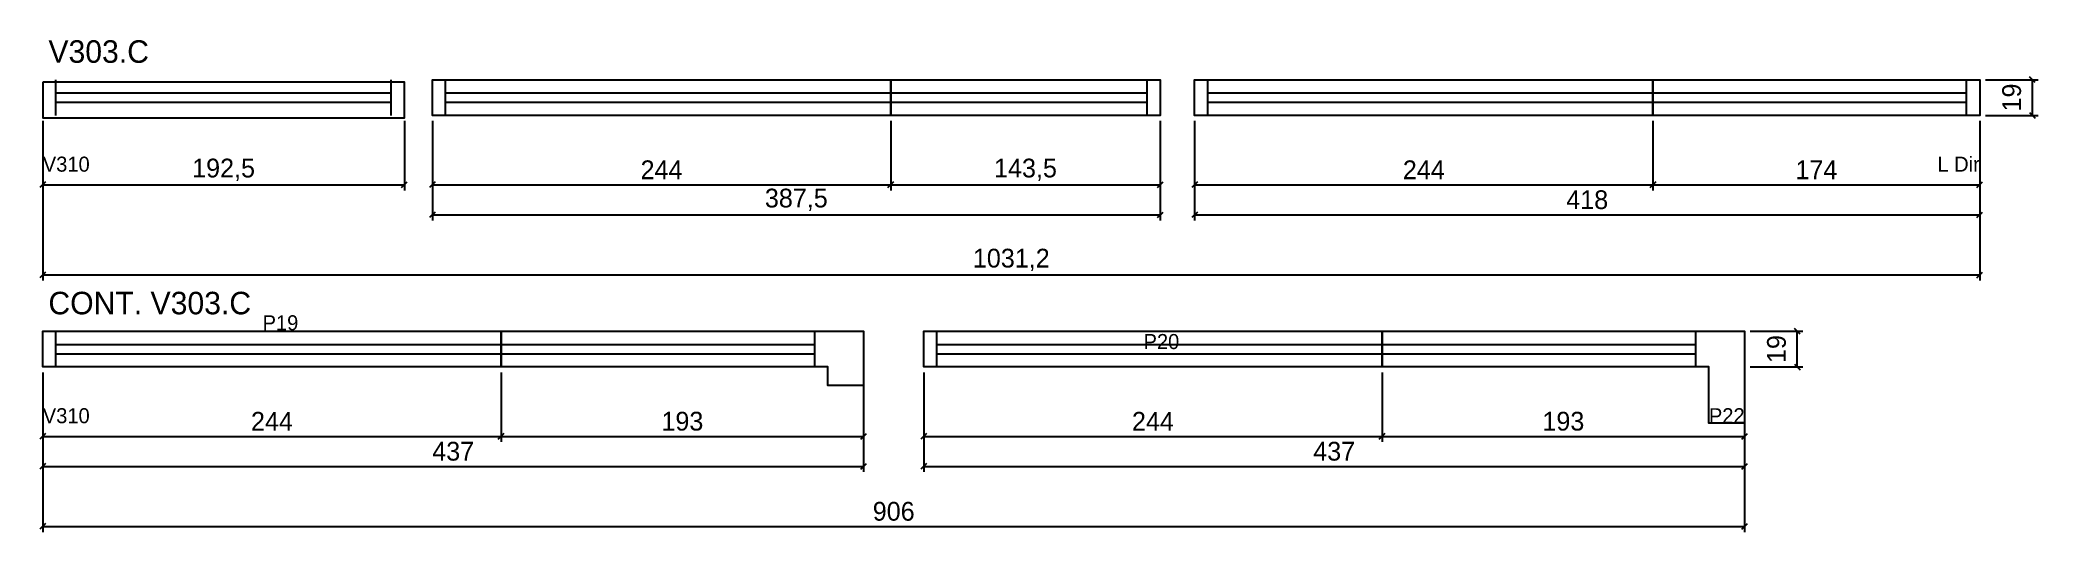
# Model space of a CAD drawing. Extents: x -10500 to 1062, y -241 to 21.
# Drawn here: x -2 to 1062, y -241 to 21 of the extents above; entities outside this region: 2.
import ezdxf
from ezdxf.enums import TextEntityAlignment as Align

# ---------------------------------------------------------------- set-up
doc = ezdxf.new("R2010")
doc.units = 0
for name, color, linetype in [('5', 5, 'Continuous'), ('COTA', 241, 'Continuous'), ('NOMENCLATURA', 7, 'Continuous'), ('Painéis', 200, 'Continuous'), ('SARR_2.2x7', 40, 'Continuous'), ('SARR_EDITAR', 141, 'Continuous')]:
    doc.layers.add(name, color=color, linetype=linetype)
doc.dimstyles.new('PAINEL', dxfattribs={"dimtxt": 10, "dimasz": 3, "dimexe": 3, "dimexo": 3, "dimgap": 3, "dimtad": 1, "dimblk": 'OBLIQUE', "dimblk1": 'OBLIQUE', "dimcen": 2.5, "dimclrd": 4, "dimclre": 4, "dimclrt": 240, "dimazin": 3, "dimtfac": 1, "dimtmove": 0, "dimatfit": 3})

# ---------------------------------------------------------------- blocks, each defined once
blk = doc.blocks.new('_OBLIQUE')
at = {"color": 0, "linetype": 'BYBLOCK'}
blk.add_line((-0.5, -0.5), (0.5, 0.5), dxfattribs=at)

msp = doc.modelspace()

# ---------------------------------------------------------------- linework, layer by layer
msp.add_line((-9500, 0), (-9490, 0))
at = {"layer": 'Painéis'}
for p, q in [((451.4, -19), (451.4, 0)), ((857.2, -19), (857.2, 0)), ((244, -153), (244, -134)), ((713, -153), (713, -134))]:
    msp.add_line(p, q, dxfattribs=at)
for points in [[(451.4, -19), (207.4, -19), (207.4, 0), (451.4, 0)], [(451.4, 0), (594.9, 0), (594.9, -19), (451.4, -19)], [(857.2, -19), (613.2, -19), (613.2, 0), (857.2, 0)], [(857.2, 0), (1031.2, 0), (1031.2, -19), (857.2, -19)], [(0, -1.3), (0, -20.3), (192.5, -20.3), (192.5, -1.3), (0, -1.3)], [(244, -153), (0, -153), (0, -134), (244, -134)], [(244, -134), (437, -134), (437, -163), (418, -163), (418, -153), (244, -153), (244, -134)], [(713, -153), (469, -153), (469, -134), (713, -134)], [(713, -134), (906, -134), (906, -183), (887, -183), (887, -153), (713, -153), (713, -134)]]:
    msp.add_lwpolyline(points, close=True, dxfattribs=at)
at = {"layer": 'SARR_2.2x7'}
for p, q in [((7, -19), (7, 0)), ((185.5, -19), (185.5, 0)), ((214.4, -19), (214.4, 0)), ((587.9, -19), (587.9, 0)), ((620.2, -19), (620.2, 0)), ((1024.2, -19), (1024.2, 0)), ((7, -7), (185.5, -7)), ((214.4, -7), (587.9, -7)), ((620.2, -7), (1024.2, -7)), ((7, -12), (185.5, -12)), ((214.4, -12), (587.9, -12)), ((620.2, -12), (1024.2, -12)), ((7, -153), (7, -134)), ((411, -153), (411, -134)), ((476, -153), (476, -134)), ((880, -153), (880, -134)), ((7, -141), (411, -141)), ((7, -146), (411, -146)), ((476, -141), (880, -141)), ((476, -146), (880, -146))]:
    msp.add_line(p, q, dxfattribs=at)
at = {"layer": 'SARR_EDITAR'}
msp.add_line((-10500, 0), (-10490, 0), dxfattribs=at)

# ---------------------------------------------------------------- texts
at = {"layer": '5'}
for s, p in [('V310', (0, -49)), ('P19', (117, -133.5)), ('P20', (586, -143.5)), ('V310', (0, -183))]:
    msp.add_text(s, height=8, dxfattribs=at).set_placement(p)
for s, p in [('L Dir', (1031.2, -49)), ('P22', (906, -183))]:
    msp.add_text(s, height=8, dxfattribs=at).set_placement(p, align=Align.RIGHT)
at = {"layer": 'NOMENCLATURA'}
for s, p in [('V303.C', (3, 9)), ('CONT. V303.C', (3, -125))]:
    msp.add_text(s, height=12, dxfattribs=at).set_placement(p)

# ---------------------------------------------------------------- dimensions: what is measured, and where the dimension line sits
at = {"layer": 'COTA'}
for base, p1, p2 in [((1059.2, -19), (1031.2, -19), (1031.2, 0)), ((934, -153), (906, -153), (906, -134))]:
    msp.add_linear_dim(base=base, p1=p1, p2=p2, angle=90, dimstyle='PAINEL', dxfattribs=at).render()
for base, p1, p2 in [((0, -56), (0, -19), (192.5, -19)), ((0, -104), (0, -19), (1031.2, -19)), ((207.4, -56), (207.4, -19), (451.4, -19)), ((207.4, -72), (207.4, -19), (594.9, -19)), ((451.4, -56), (451.4, -19), (594.9, -19)), ((613.2, -56), (613.2, -19), (857.2, -19)), ((613.2, -72), (613.2, -19), (1031.2, -19)), ((857.2, -56), (857.2, -19), (1031.2, -19)), ((0, -190), (0, -153), (244, -153)), ((0, -206), (0, -153), (437, -153)), ((0, -238), (0, -153), (906, -153)), ((244, -190), (244, -153), (437, -153)), ((469, -190), (469, -153), (713, -153)), ((469, -206), (469, -153), (906, -153)), ((713, -190), (713, -153), (906, -153))]:
    msp.add_linear_dim(base=base, p1=p1, p2=p2, dimstyle='PAINEL', dxfattribs=at).render()

doc.saveas('drawing.dxf')
